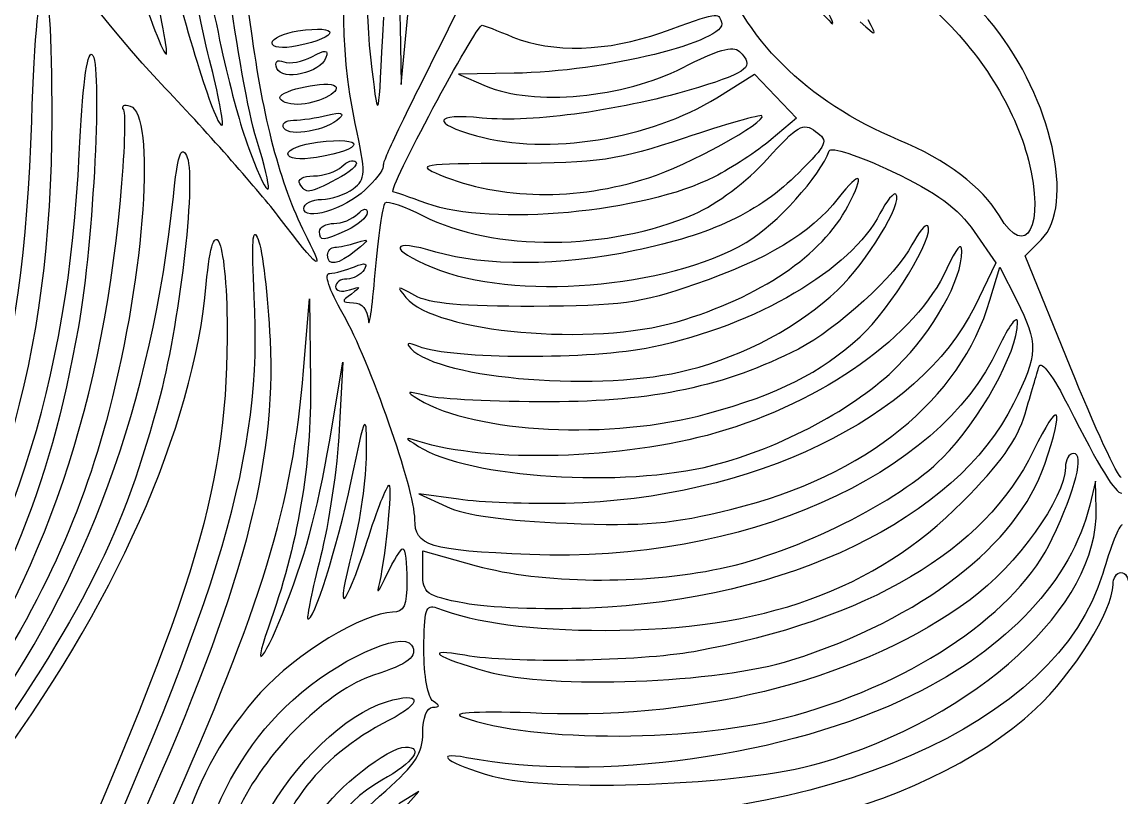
# Model space of a CAD drawing. Extents: x 0 to 150, y -1 to 211.
# Drawn here: x 38.28 to 74.93, y 86.72 to 112.56 of the extents above; entities that cross this region are included whole.
import ezdxf

# ---------------------------------------------------------------- set-up
doc = ezdxf.new("R2010")
doc.units = 0
doc.layers.get('0').update_dxf_attribs({"linetype": 'CONTINUOUS'})

msp = doc.modelspace()

# ---------------------------------------------------------------- linework, layer by layer
at = {"color": 7}
for points in [[(50.887879, 112.423464), (50.923637, 110.471842), (51.147967, 112.800646)], [(54.688579, 110.851728), (52.836495, 110.82556), (53.756499, 110.424984)], [(61.454588, 110.036396), (62.709446, 110.816456), (63.410298, 110.084926), (64.111148, 109.353395), (63.267138, 108.643206)], [(70.035211, 105.575899), (70.762053, 104.527064), (70.052647, 103.077092)], [(73.232685, 101.067664), (71.731264, 104.760361), (72.271901, 105.300997)], [(70.559546, 103.278863), (70.884971, 104.381012), (71.45188, 103.26978)], [(47.669172, 100.933618), (47.866297, 103.328092), (47.902146, 100.549967)], [(48.626419, 99.094758), (48.98362, 101.211425), (48.862509, 98.955087)], [(74.105786, 96.316633), (74.081285, 97.242675), (73.889285, 96.448925)], [(52.836495, 96.643738), (51.513579, 96.829967), (52.43962, 96.399101)], [(51.64587, 94.184618), (51.64587, 94.92266), (53.426082, 94.429022)], [(50.886471, 86.199488), (51.513579, 86.899769), (50.85212, 86.486399)]]:
    msp.add_lwpolyline(points, dxfattribs=at)
for points in [[(46.618787, 111.863947)], [(44.536715, 111.301096)], [(46.782262, 111.015142)], [(46.88337, 110.044936)], [(47.016263, 109.015668)], [(46.101643, 108.647852)], [(47.147954, 108.159317)], [(47.544829, 107.16455)], [(59.186495, 107.363453)], [(51.778162, 106.510733)], [(48.206287, 105.57705)], [(48.47087, 104.7833)], [(60.130661, 102.563528)], [(60.500162, 100.95556)], [(73.232685, 101.067664)], [(61.137099, 99.50006)], [(61.313724, 97.77658)], [(53.034933, 93.174778)], [(63.948995, 91.284978)], [(64.076966, 89.447957)], [(64.870714, 87.839243)]]:
    msp.add_lwpolyline(points, close=True, dxfattribs=at)
for points in [[(49.396232, 109.174235), (48.288707, 114.40205), (49.570995, 119.548537), (53.773806, 126.743717)], [(43.05804, 110.356412), (38.847892, 114.785267), (36.7065, 119.110178), (35.701777, 125.213644)], [(41.334724, 125.279002), (44.268496, 121.924778), (44.791098, 120.42526), (45.955987, 112.019109)], [(53.396073, 124.800852), (50.19521, 118.539548), (49.407683, 115.382537), (49.947018, 110.974412)], [(54.334447, 123.888889), (51.644984, 118.431606), (50.827615, 115.712536), (50.887879, 112.423464)], [(70.676725, 112.440715), (68.726423, 114.868174), (65.668787, 115.693111), (65.668787, 113.791833)], [(38.60501, 109.25007), (38.785699, 115.173583), (39.284979, 115.217205), (39.271848, 109.308331)], [(43.046954, 115.176194), (43.720388, 112.293437), (44.779636, 108.941373), (44.960119, 109.121855)], [(44.536715, 111.301096), (44.249898, 112.445736), (43.883898, 114.256286), (43.723377, 115.324543)], [(44.24167, 115.231444), (44.884504, 111.592685), (45.416272, 109.387688), (46.007068, 107.911141)], [(43.09554, 111.490607), (43.164871, 111.559941), (42.856909, 113.116005), (42.411176, 114.948531)], [(41.975074, 114.357777), (42.521997, 112.711503), (43.026206, 111.421275), (43.09554, 111.490607)], [(67.52087, 108.624812), (64.446891, 109.910327), (62.275942, 112.0599), (61.513646, 114.572883)], [(46.101643, 108.647852), (45.828974, 109.523935), (45.411964, 111.840544), (45.174956, 113.795871)], [(52.892026, 113.117675), (50.647029, 108.646883), (50.322954, 107.968664), (50.322954, 107.741135)], [(59.58337, 112.202195), (61.532516, 112.901981), (61.486473, 112.893888), (61.61079, 112.558592)], [(64.889975, 112.948548), (65.401828, 112.360953), (65.417512, 112.358183), (65.154559, 112.901844)], [(68.702822, 112.965129), (70.25172, 111.537406), (71.386726, 109.724378), (71.842691, 107.949593)], [(49.947018, 110.974412), (50.168958, 109.16045), (50.171456, 109.171473), (50.34276, 112.7208)], [(61.61079, 112.558592), (61.84872, 111.916869), (57.701738, 110.894315), (54.688579, 110.851728)], [(66.236453, 112.56337), (66.80001, 112.06299), (66.801926, 112.063525), (66.501036, 112.63726)], [(46.618787, 111.863947), (46.618787, 112.011143), (47.00574, 112.190506), (47.478683, 112.262536)], [(47.478683, 112.262536), (48.91392, 112.481122), (48.897302, 112.052023), (47.459395, 111.764442)], [(50.661985, 106.895982), (50.449747, 106.910613), (53.410773, 112.456217), (53.630819, 112.456217)], [(53.630819, 112.456217), (53.667721, 112.456217), (54.125347, 112.277623), (54.647769, 112.059342)], [(54.647769, 112.059342), (55.93982, 111.519488), (57.834549, 111.574329), (59.58337, 112.202195)], [(72.271901, 105.300997), (73.418303, 106.447399), (72.619521, 110.0226), (70.676725, 112.440715)], [(45.955987, 112.019109), (46.359337, 109.108428), (46.940975, 106.991838), (47.787134, 105.355549)], [(47.459395, 111.764442), (46.9582, 111.664202), (46.618787, 111.704382), (46.618787, 111.863947)], [(40.611957, 111.481605), (40.969417, 111.260684), (40.671258, 105.268199), (40.160022, 102.398491)], [(40.187758, 108.147395), (40.289827, 110.353097), (40.446418, 111.583915), (40.611957, 111.481605)], [(47.951641, 111.403191), (48.413085, 111.650148), (48.508722, 111.643721), (48.418096, 111.371846)], [(60.312268, 111.036542), (61.467349, 111.632264), (62.00086, 111.784987), (62.206939, 111.578909)], [(62.206939, 111.578909), (62.716667, 111.069181), (62.522555, 110.898866), (60.840141, 110.379674)], [(44.960119, 109.121855), (45.014065, 109.175799), (44.823531, 110.156458), (44.536715, 111.301096)], [(46.782262, 111.015142), (46.697122, 111.237011), (46.782262, 111.318535), (47.008463, 111.231733)], [(48.418096, 111.371846), (48.247676, 110.860583), (46.950143, 110.577649), (46.782262, 111.015142)], [(47.008463, 111.231733), (47.207961, 111.155178), (47.632392, 111.232262), (47.951641, 111.403191)], [(53.756499, 110.424984), (55.313326, 109.747129), (58.363929, 110.031705), (60.312268, 111.036542)], [(46.86014, 106.040071), (46.230312, 106.876816), (44.519368, 108.819169), (43.05804, 110.356412)], [(46.88337, 110.044936), (46.88337, 110.290229), (48.511092, 110.626604), (48.727791, 110.426095)], [(48.727791, 110.426095), (48.941141, 110.228687), (48.103861, 109.818689), (47.478683, 109.814434)], [(60.840141, 110.379674), (58.409266, 109.629509), (55.282396, 109.186869), (53.623483, 109.358083)], [(47.478683, 109.814434), (47.151261, 109.812317), (46.88337, 109.915934), (46.88337, 110.044936)], [(53.441367, 108.763332), (55.806967, 108.106337), (59.222738, 108.649), (61.454588, 110.036396)], [(41.885603, 109.75766), (42.745874, 109.473582), (42.384665, 104.229011), (41.187478, 99.621292)], [(41.565372, 106.623054), (41.708168, 108.140677), (41.755936, 109.494119), (41.671523, 109.630699)], [(41.671523, 109.630699), (41.58711, 109.767283), (41.683456, 109.824414), (41.885603, 109.75766)], [(32.817993, 89.437467), (36.774096, 95.568683), (38.352518, 100.972612), (38.60501, 109.25007)], [(39.271848, 109.308331), (39.254147, 101.346574), (37.523317, 95.48948), (33.19708, 88.751548)], [(47.016263, 109.015668), (46.925995, 109.161723), (47.067526, 109.282846), (47.330775, 109.284834)], [(48.867745, 109.351376), (48.46416, 108.944992), (47.201444, 108.716038), (47.016263, 109.015668)], [(47.330775, 109.284834), (47.594025, 109.28695), (48.107068, 109.36255), (48.47087, 109.453122)], [(48.47087, 109.453122), (48.914264, 109.563506), (49.045103, 109.529965), (48.867745, 109.351376)], [(53.623483, 109.358083), (52.004293, 109.5252), (51.901923, 109.190883), (53.441367, 108.763332)], [(59.186495, 107.363453), (60.450185, 107.761453), (63.149327, 109.243037), (62.958448, 109.433916)], [(62.958448, 109.433916), (62.908397, 109.48397), (61.741574, 109.149478), (60.36551, 108.690601)], [(49.32549, 106.999839), (49.749078, 107.321522), (49.754356, 107.483786), (49.396232, 109.174235)], [(63.127451, 107.983271), (64.140903, 109.110476), (64.329839, 109.218984), (64.74742, 108.913639)], [(64.74742, 108.913639), (65.186338, 108.592697), (65.14552, 108.493367), (64.176526, 107.524373)], [(46.007068, 107.911141), (46.616345, 106.388405), (46.671397, 106.817231), (46.101643, 108.647852)], [(47.147954, 108.159317), (47.147954, 108.307957), (47.594438, 108.485234), (48.140141, 108.553261)], [(48.140141, 108.553261), (49.769384, 108.756368), (49.740084, 108.309706), (48.106777, 108.044657)], [(60.36551, 108.690601), (58.113007, 107.939459), (57.537908, 107.855054), (54.596882, 107.843968)], [(63.267138, 108.643206), (62.802931, 108.252601), (61.950153, 107.691724), (61.372073, 107.396809)], [(70.873956, 106.099941), (70.305866, 107.061643), (69.115617, 107.957898), (67.52087, 108.624812)], [(33.848384, 88.604741), (37.859602, 94.463256), (39.836553, 100.557679), (40.187758, 108.147395)], [(43.327852, 106.738735), (43.465885, 108.095002), (43.577806, 108.446792), (43.764899, 108.112478)], [(48.106777, 108.044657), (47.528983, 107.950894), (47.147954, 107.996461), (47.147954, 108.159317)], [(62.432274, 105.207665), (63.425787, 105.789905), (64.924959, 107.446604), (65.197093, 108.263007)], [(65.197093, 108.263007), (65.246962, 108.412613), (66.185386, 108.107086), (67.297797, 107.57907)], [(43.764899, 108.112478), (44.102197, 107.509754), (43.581336, 102.764048), (42.885408, 100.099222)], [(49.417089, 107.894025), (49.505799, 107.805315), (49.21604, 107.545362), (48.773181, 107.316352)], [(48.94271, 107.742223), (49.114911, 107.914424), (49.328382, 107.982734), (49.417089, 107.894025)], [(54.596882, 107.843968), (51.558513, 107.832512), (51.392074, 107.806053), (52.215632, 107.465429)], [(60.695462, 106.154569), (61.447992, 106.4783), (62.455446, 107.235842), (63.127451, 107.983271)], [(71.842691, 107.949593), (72.401536, 105.774352), (71.774034, 104.576232), (70.873956, 106.099941)], [(47.544829, 107.16455), (47.453465, 107.312378), (47.656734, 107.429133), (48.005463, 107.429133)], [(48.005463, 107.429133), (48.348749, 107.429133), (48.770511, 107.570024), (48.94271, 107.742223)], [(50.322954, 107.741135), (50.322954, 107.620266), (50.055063, 107.271323), (49.727641, 106.9657)], [(61.372073, 107.396809), (59.024515, 106.199175), (53.945136, 105.730053), (51.778162, 106.510733)], [(52.215632, 107.465429), (54.246846, 106.625313), (56.727595, 106.58902), (59.186495, 107.363453)], [(64.176526, 107.524373), (62.865966, 106.213812), (61.293134, 105.468433), (58.714254, 104.93575)], [(65.823653, 106.423807), (66.404972, 107.533429), (66.261313, 107.649277), (65.500795, 106.684162)], [(67.297797, 107.57907), (68.790508, 106.87054), (69.49558, 106.354586), (70.035211, 105.575899)], [(48.773181, 107.316352), (47.825152, 106.826106), (47.759048, 106.817938), (47.544829, 107.16455)], [(36.804939, 88.9083), (40.400486, 93.832016), (42.636279, 99.943573), (43.327852, 106.738735)], [(49.727641, 106.9657), (49.02785, 106.312507), (47.67712, 105.901736), (47.67712, 106.342116)], [(48.272433, 106.643797), (48.599855, 106.648427), (49.073731, 106.808643), (49.32549, 106.999839)], [(51.778162, 106.510722), (51.196079, 106.720423), (50.693799, 106.893791), (50.661985, 106.895982)], [(65.500795, 106.684162), (64.566117, 105.49804), (63.168138, 104.657197), (60.712752, 103.804302)], [(65.476371, 103.621306), (66.45634, 104.546191), (67.684743, 106.559705), (67.426546, 106.817903)], [(67.426546, 106.817903), (67.354363, 106.890084), (67.114015, 106.598564), (66.892437, 106.170079)], [(34.95729, 88.21937), (38.821204, 93.571716), (40.875728, 99.293624), (41.565372, 106.623054)], [(44.426407, 103.817925), (44.662688, 106.546809), (45.141396, 105.296073), (45.120219, 102.005175)], [(47.67712, 106.342116), (47.67712, 106.503414), (47.945011, 106.639169), (48.272433, 106.643797)], [(49.476287, 106.159133), (49.668755, 106.351602), (49.793787, 106.368326), (49.793787, 106.201604)], [(50.060836, 104.196528), (50.165889, 105.401774), (50.315834, 106.451876), (50.39405, 106.53009)], [(50.39405, 106.53009), (50.472263, 106.608306), (51.042004, 106.414287), (51.660139, 106.098938)], [(60.130661, 102.563528), (62.907511, 103.386797), (64.962659, 104.780345), (65.823653, 106.423807)], [(47.787134, 105.355549), (48.423237, 104.125458), (48.14869, 104.328195), (46.86014, 106.040071)], [(48.682537, 105.841633), (48.944474, 105.841633), (49.301662, 105.984508), (49.476287, 106.159133)], [(49.793787, 106.201604), (49.793787, 106.050337), (49.490529, 105.788399), (49.11988, 105.619521)], [(51.660139, 106.098938), (54.010629, 104.899807), (57.8334, 104.923344), (60.695462, 106.154569)], [(66.892437, 106.170079), (65.921067, 104.291657), (62.779005, 102.448371), (59.2939, 101.712414)], [(46.027999, 103.393071), (45.931743, 105.248932), (45.967782, 105.788113), (46.156287, 105.312467)], [(48.206287, 105.57705), (48.206287, 105.722571), (48.420599, 105.841633), (48.682537, 105.841633)], [(49.11988, 105.619521), (48.297732, 105.244924), (48.206287, 105.240672), (48.206287, 105.57705)], [(66.230429, 102.065992), (67.240007, 102.978082), (68.765642, 105.478805), (68.48421, 105.760237)], [(68.48421, 105.760237), (68.412397, 105.832053), (68.175407, 105.546147), (67.957568, 105.124893)], [(46.156287, 105.312467), (46.300469, 104.948665), (46.478973, 103.433991), (46.552964, 101.946525)], [(48.713813, 105.047883), (48.847433, 105.047883), (49.174855, 105.117135), (49.441417, 105.201776)], [(49.441417, 105.201776), (49.884917, 105.342595), (49.882462, 105.320126), (49.412488, 104.937192)], [(52.084795, 104.889697), (50.542883, 105.353744), (50.468768, 105.000086), (51.976599, 104.373397)], [(51.976599, 104.373397), (54.65464, 103.260342), (59.811547, 103.671817), (62.432274, 105.207665)], [(69.625916, 104.915592), (69.625916, 105.242982), (69.435284, 105.024915), (69.125981, 104.343703)], [(48.47087, 104.7833), (48.47087, 104.928821), (48.580196, 105.047883), (48.713813, 105.047883)], [(49.412488, 104.937192), (48.82434, 104.457966), (48.47087, 104.400199), (48.47087, 104.7833)], [(58.714254, 104.93575), (56.215576, 104.419635), (53.704654, 104.402191), (52.084795, 104.889697)], [(67.957568, 105.124893), (67.440913, 104.125792), (65.463716, 102.313563), (64.170534, 101.653829)], [(67.466903, 101.066944), (68.683108, 102.283149), (69.625916, 103.963793), (69.625916, 104.915592)], [(49.374168, 104.399874), (49.731393, 104.547136), (49.82423, 104.517444), (49.689284, 104.299097)], [(48.990581, 102.815451), (48.510605, 103.654363), (48.340992, 104.170705), (48.542829, 104.178521)], [(48.542829, 104.178521), (48.721531, 104.185453), (49.095636, 104.28505), (49.374168, 104.399874)], [(49.689284, 104.299097), (49.584062, 104.128845), (49.326406, 103.98955), (49.116713, 103.98955)], [(49.83181, 102.600487), (49.852712, 102.273066), (49.955783, 102.991285), (50.060836, 104.196528)], [(69.125981, 104.343703), (68.102099, 102.088691), (65.012895, 99.889575), (61.419653, 98.857779)], [(37.093819, 87.349618), (41.344109, 93.032823), (44.011228, 99.022924), (44.426407, 103.817925)], [(49.116713, 103.98955), (48.90702, 103.98955), (48.735454, 103.874223), (48.735454, 103.733269)], [(48.735454, 103.733269), (48.735454, 103.592318), (48.943813, 103.544018), (49.198474, 103.625938)], [(49.198474, 103.625938), (49.589301, 103.75166), (49.599615, 103.730369), (49.26462, 103.489395)], [(51.381287, 103.437555), (50.772163, 103.782008), (50.748684, 103.776624), (51.08453, 103.36951)], [(60.712752, 103.804302), (58.918306, 103.180986), (58.2374, 103.08863), (55.350037, 103.07692)], [(39.74647, 82.029133), (44.977357, 93.617751), (46.301435, 98.121036), (46.027999, 103.393071)], [(49.26462, 103.489395), (48.921556, 103.24261), (48.930523, 103.203354), (49.330766, 103.199851)], [(51.08453, 103.36951), (52.046476, 102.20344), (57.328694, 101.732813), (60.130661, 102.563528)], [(55.350037, 103.07692), (52.967382, 103.067263), (51.857817, 103.168082), (51.381287, 103.437555)], [(60.500162, 100.955549), (62.432163, 101.458771), (64.173346, 102.391522), (65.476371, 103.621306)], [(49.330766, 103.199851), (49.621898, 103.197205), (49.807902, 102.974801), (49.83181, 102.600487)], [(70.052647, 103.077092), (68.227869, 99.34738), (62.608066, 96.641028), (56.40837, 96.506361)], [(61.951616, 96.313419), (66.433303, 97.420806), (69.582223, 99.968875), (70.559546, 103.278863)], [(71.45188, 103.26978), (72.176058, 101.850269), (72.164599, 101.475638), (71.346793, 99.834517)], [(51.381287, 95.975183), (51.381287, 96.959089), (49.874297, 101.270877), (48.990581, 102.815451)], [(71.48445, 102.534342), (71.48445, 102.829344), (71.199007, 102.450405), (70.839401, 101.67801)], [(40.160022, 102.398491), (39.167459, 96.826935), (37.668525, 93.248808), (33.964277, 87.608529)], [(68.982693, 98.029115), (70.208291, 99.25471), (71.48445, 101.552854), (71.48445, 102.534342)], [(45.120219, 102.005175), (45.086754, 96.804829), (44.018025, 93.402052), (38.555372, 81.103092)], [(46.552964, 101.946525), (46.758741, 97.80977), (45.626338, 93.591015), (42.307523, 86.130175)], [(61.137099, 99.50006), (63.551234, 100.169051), (64.861234, 100.829007), (66.230429, 102.065992)], [(51.513579, 101.738528), (51.14408, 101.886732), (51.064247, 101.865935), (51.248995, 101.669599)], [(51.248995, 101.669599), (52.220826, 100.636816), (57.663583, 100.216724), (60.500162, 100.95556)], [(59.2939, 101.712414), (57.282001, 101.287556), (52.598712, 101.30327), (51.513579, 101.738528)], [(70.839401, 101.67801), (68.843282, 97.390561), (62.288973, 94.505169), (55.217745, 94.800917)], [(64.170534, 101.653829), (61.726265, 100.406856), (59.343192, 99.901264), (55.879204, 99.894739)], [(72.196783, 101.072453), (72.263217, 101.296679), (72.680288, 100.733984), (73.177331, 99.749536)], [(43.116037, 85.997883), (46.293535, 93.12928), (47.29789, 96.423893), (47.669172, 100.933618)], [(61.313719, 97.77658), (63.592766, 98.357005), (66.095031, 99.695069), (67.466903, 101.066944)], [(71.730275, 99.491633), (71.92327, 100.146477), (72.133198, 100.857846), (72.196783, 101.072453)], [(74.937149, 97.374967), (74.825474, 97.374967), (74.058465, 99.03668), (73.232685, 101.067664)], [(47.902146, 100.549967), (47.938092, 97.764349), (47.487454, 95.144741), (46.49161, 92.350399)], [(42.885408, 100.099222), (41.695015, 95.541018), (40.307204, 92.78294), (36.455546, 87.3208)], [(51.778162, 100.090581), (51.096413, 100.26414), (51.057627, 100.24854), (51.503289, 99.980028)], [(55.879204, 99.894739), (54.060193, 99.891326), (52.214724, 99.97944), (51.778162, 100.090581)], [(51.503289, 99.980028), (53.383304, 98.847317), (57.958964, 98.619352), (61.137099, 99.50006)], [(71.346793, 99.834517), (69.429461, 95.986931), (63.813293, 93.278915), (57.20212, 93.01421)], [(72.38759, 97.809582), (73.066201, 99.801198), (72.867673, 100.03006), (72.004738, 98.250933)], [(73.177331, 99.749536), (74.219565, 97.685278), (74.735058, 96.8458), (74.960403, 96.8458)], [(41.187478, 99.621292), (40.208144, 95.852046), (38.77849, 92.838926), (35.973054, 88.631461)], [(49.255844, 97.242675), (49.751996, 99.602245), (49.756584, 99.610675), (49.759918, 98.168717)], [(69.648557, 96.561058), (70.901131, 97.820242), (71.476333, 98.629991), (71.730275, 99.491633)], [(47.093979, 93.141633), (47.806676, 95.001273), (48.181043, 96.455595), (48.626419, 99.094758)], [(48.862509, 98.955087), (48.7959, 97.714102), (48.514217, 95.809102), (48.236547, 94.721754)], [(51.486176, 98.579006), (51.017675, 98.727308), (51.01881, 98.716028), (51.503294, 98.408871)], [(61.419653, 98.857779), (58.320003, 97.967721), (53.816541, 97.841334), (51.486176, 98.579006)], [(51.503294, 98.408871), (53.170325, 97.35198), (58.338598, 97.01888), (61.313724, 97.77658)], [(72.004738, 98.250933), (70.39328, 94.928566), (66.471043, 92.611194), (60.682756, 91.561579)], [(49.759918, 98.168717), (49.76177, 97.368352), (49.555572, 95.917364), (49.301702, 94.9443)], [(61.567745, 94.336291), (64.159395, 94.884433), (67.503413, 96.549832), (68.982693, 98.029115)], [(72.640407, 95.333854), (73.42672, 96.999428), (73.71806, 98.168717), (73.346744, 98.168717)], [(73.346744, 98.168717), (73.19845, 98.168717), (73.076004, 97.960357), (73.074638, 97.705696)], [(63.948995, 91.284978), (68.272731, 92.65289), (71.473872, 95.127969), (72.38759, 97.809582)], [(73.074638, 97.705696), (73.069162, 96.683412), (71.453367, 94.436769), (69.902549, 93.295121)], [(47.808676, 92.662536), (47.98414, 92.475132), (48.788968, 95.022334), (49.255844, 97.242675)], [(49.791824, 95.252196), (50.120442, 96.274199), (50.447631, 97.110383), (50.518909, 97.110383)], [(50.518909, 97.110383), (50.648074, 97.110383), (50.37532, 94.496588), (50.162558, 93.695467)], [(52.43962, 96.399101), (53.062127, 96.109465), (54.381199, 95.928045), (56.463901, 95.845619)], [(56.40837, 96.506361), (55.171443, 96.479492), (53.564099, 96.541312), (52.836495, 96.643738)], [(57.731279, 92.272091), (62.995104, 92.271032), (66.711417, 93.608424), (69.648557, 96.561058)], [(73.889285, 96.448925), (73.287464, 93.960924), (71.14227, 91.661917), (67.971895, 90.107251)], [(56.463901, 95.845619), (59.061294, 95.742823), (59.948411, 95.818447), (61.951616, 96.313419)], [(64.870716, 87.839243), (70.153975, 89.376181), (74.191349, 93.082314), (74.105786, 96.316633)], [(55.217745, 94.800917), (51.825607, 94.94279), (51.381287, 95.078785), (51.381287, 95.975183)], [(74.965904, 95.787094), (74.872958, 95.786892), (74.582417, 95.056859), (74.32026, 94.164796)], [(64.076966, 89.447957), (68.135693, 90.585184), (71.485551, 92.887639), (72.640407, 95.333854)], [(49.301702, 94.9443), (48.70459, 92.65562), (49.020783, 92.854251), (49.791824, 95.252196)], [(50.452121, 94.133821), (50.672955, 94.606764), (50.912829, 94.993717), (50.985171, 94.993717)], [(50.985171, 94.993717), (51.057514, 94.993717), (51.116704, 94.517467), (51.116704, 93.935383)], [(48.236547, 94.721754), (47.95888, 93.634407), (47.766338, 92.707759), (47.808676, 92.662536)], [(53.426082, 94.429022), (55.595065, 93.827579), (58.980223, 93.789024), (61.567745, 94.336291)], [(74.66462, 93.794297), (74.66462, 94.017415), (74.783683, 94.199967), (74.929204, 94.199967)], [(74.929204, 94.199967), (75.074724, 94.199967), (75.193787, 94.017415), (75.193787, 93.794297)], [(50.162558, 93.695467), (50.100984, 93.463618), (50.231286, 93.660878), (50.452121, 94.133821)], [(51.116704, 93.935383), (51.116704, 93.091841), (51.01985, 92.87705), (50.639485, 92.87705)], [(53.034933, 93.174778), (51.756178, 93.424994), (51.64587, 93.505187), (51.64587, 94.184618)], [(74.32026, 94.164796), (72.848229, 89.155847), (64.927321, 85.700187), (55.730169, 86.054488)], [(72.078662, 89.651369), (73.345061, 90.835938), (74.66462, 92.949982), (74.66462, 93.794297)], [(46.49161, 92.350399), (45.900673, 90.692224), (46.41333, 91.36562), (47.093979, 93.141633)], [(51.683661, 91.645269), (51.683661, 92.946291), (51.748944, 93.158694), (52.106634, 93.021433)], [(57.20212, 93.01421), (55.674152, 92.953033), (53.798917, 93.025296), (53.034933, 93.174778)], [(69.902549, 93.295121), (66.391343, 90.710319), (61.100488, 89.306342), (55.621322, 89.505467)], [(50.639485, 92.87705), (49.685538, 92.87705), (47.396508, 91.481764), (46.239761, 90.19518)], [(52.106634, 93.021433), (53.415475, 92.519185), (55.266153, 92.272628), (57.731279, 92.272091)], [(47.319554, 89.956524), (48.751096, 91.264872), (50.961941, 92.283179), (51.274157, 91.778003)], [(51.274157, 91.778003), (51.501024, 91.410928), (51.166059, 91.146921), (50.001379, 90.774848)], [(53.052996, 91.441564), (51.635567, 91.697998), (52.056967, 91.383437), (53.776705, 90.901337)], [(51.995491, 89.908473), (51.814595, 90.023521), (51.683661, 90.752787), (51.683661, 91.645269)], [(60.682756, 91.561579), (58.878684, 91.234437), (54.572305, 91.166699), (53.052996, 91.441564)], [(53.776705, 90.901337), (55.929297, 90.2979), (61.492143, 90.507698), (63.948995, 91.284978)], [(50.001379, 90.774848), (48.511365, 90.298841), (46.490877, 88.325444), (45.566838, 86.443659)], [(46.239761, 90.19518), (43.81064, 87.493417), (42.926564, 84.502805), (42.919213, 78.962602)], [(50.435007, 89.891264), (51.616724, 90.253944), (51.671437, 89.864078), (50.521391, 89.275719)], [(43.453018, 78.168852), (43.471195, 83.948199), (44.63818, 87.505897), (47.319554, 89.956524)], [(46.401342, 86.046273), (47.36474, 87.853793), (49.059235, 89.469029), (50.435007, 89.891264)], [(51.976599, 89.706101), (52.22449, 89.709143), (52.229224, 89.759827), (51.995491, 89.908473)], [(67.971895, 90.107251), (63.806694, 88.064753), (57.554093, 87.190157), (53.101076, 88.027169)], [(51.64587, 88.856471), (51.64587, 89.354385), (51.781853, 89.703717), (51.976599, 89.706101)], [(55.621322, 89.505467), (53.531908, 89.581403), (52.554103, 89.539088), (52.956695, 89.390159)], [(52.956695, 89.390159), (55.329175, 88.512523), (60.840665, 88.541167), (64.076966, 89.447957)], [(54.424093, 85.605601), (60.465713, 84.325889), (68.306146, 86.122621), (72.078662, 89.651369)], [(50.521391, 89.275719), (48.077678, 88.025518), (46.618787, 86.041084), (46.618787, 83.967259)], [(50.409671, 86.923092), (51.39676, 87.791684), (51.64587, 88.181286), (51.64587, 88.856471)], [(48.227348, 86.159538), (48.747722, 87.006369), (50.5026, 88.379133), (51.064779, 88.379133)], [(51.064779, 88.379133), (51.708608, 88.379133), (51.349706, 87.871924), (50.283121, 87.274477)], [(53.101076, 88.027169), (51.913536, 88.250384), (52.512725, 87.821844), (53.956688, 87.415235)], [(53.956688, 87.415235), (55.935634, 86.85798), (62.354867, 87.107366), (64.870714, 87.839243)], [(50.283121, 87.274477), (48.797157, 86.442116), (48.130942, 85.18239), (48.309773, 83.543132)], [(49.05956, 84.260462), (49.167211, 85.748749), (49.241406, 85.895069), (50.409671, 86.923092)]]:
    msp.add_open_spline(points, degree=3, dxfattribs=at)

doc.saveas('drawing.dxf')
